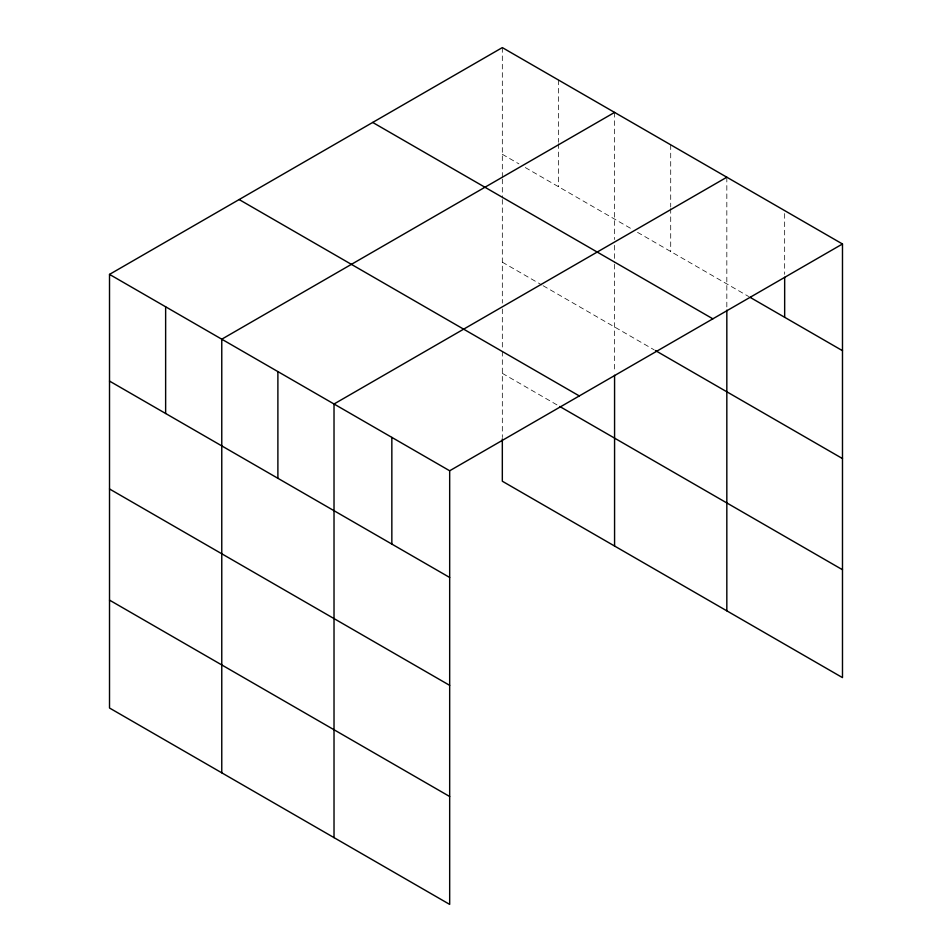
<?xml version="1.0" encoding="UTF-8"?>
<svg xmlns="http://www.w3.org/2000/svg" width="952" height="952" viewBox="0 0 952 952"><rect width="100%" height="100%" fill="white"/><g stroke="black" fill="none" stroke-linecap="round" stroke-linejoin="round"><path stroke-width="0.71" stroke-dasharray="4.76 3.57" d="M502.323 154.295L518.911 163.863M525.29 167.552L632.437 229.408M637.543 232.359L748.677 296.524M502.323 262.181L541.866 285.005M543.152 285.743L654.119 349.812M502.323 373.339L558.455 405.742M784.662 213.569L784.662 274.319M726.828 177.215L726.828 308.686M670.708 144.811L670.708 207.048M670.708 208.536L670.708 251.506M614.576 112.407L614.576 239.511M614.576 245.342L614.576 262.835M614.576 264.299L614.576 372.327M558.455 80.004L558.455 142.241M558.455 143.716L558.455 186.699M502.323 47.6L502.323 177.619M502.323 179.071L502.323 198.028M502.323 199.492L502.323 303.129M502.323 308.983L502.323 349.931M502.323 351.395L502.323 437.48"/><path stroke-width="1.43" d="M842.484 243.986L449.677 470.776L449.677 904.4L109.516 708.014L109.516 274.39L502.323 47.6L842.484 243.986L842.484 677.61L502.323 481.224L502.323 438.943M614.576 112.407L221.768 339.198L221.768 772.822M726.828 177.215L334.021 404.005L334.021 837.629M749.962 297.262L842.484 350.681M372.696 122.439L712.858 318.825M655.404 350.55L842.484 458.567M239.142 199.551L579.304 395.937M559.728 406.468L842.484 569.724M109.516 274.39L449.677 470.776M109.516 381.086L449.677 577.471M109.516 488.971L449.677 685.357M109.516 600.129L449.677 796.515M784.662 277.282L784.662 317.29M726.828 310.15L726.828 610.839M614.576 375.255L614.576 546.032M391.843 437.396L391.843 544.08M277.889 371.601L277.889 478.297M165.636 306.794L165.636 413.489"/></g></svg>
